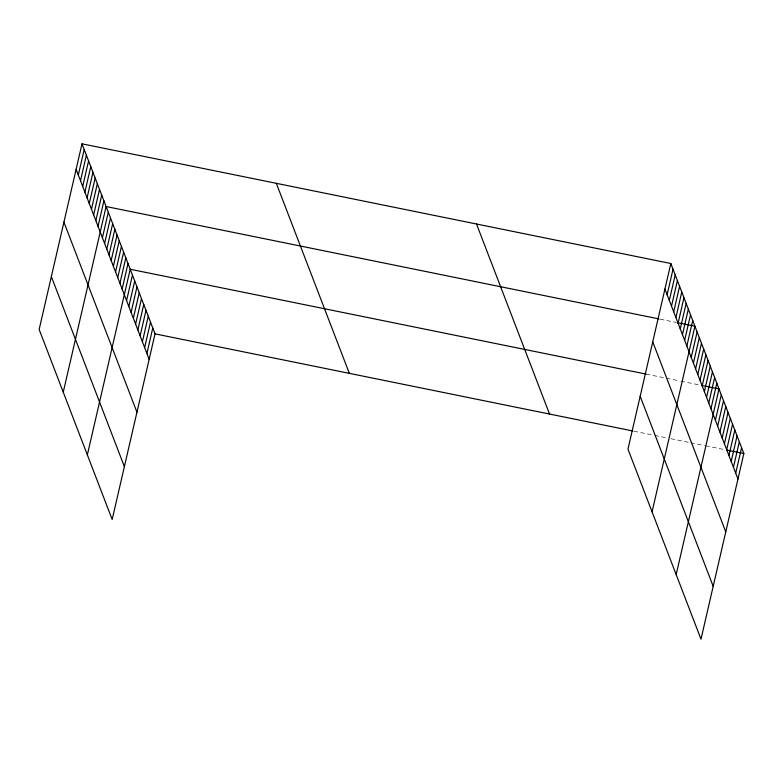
<?xml version="1.0" encoding="UTF-8"?>
<svg xmlns="http://www.w3.org/2000/svg" width="783" height="783" viewBox="0 0 783 783"><rect width="100%" height="100%" fill="white"/><g stroke="black" fill="none" stroke-linecap="round" stroke-linejoin="round"><path stroke-width="0.59" stroke-dasharray="3.92 2.94" d="M660.226 319.17L676.414 322.459M646.151 374.117L679.693 380.939M680.858 381.174L699.356 384.933M633.976 431.208L653.639 435.201M654.794 435.436L667.517 438.02M670.982 438.725L689.49 442.493M690.645 442.728L704.524 445.547M705.679 445.781L725.342 449.775"/><path stroke-width="1.17" d="M82.009 143.827L39.15 329.457L112.175 519.491L155.034 333.861L82.009 143.827L670.825 263.509L743.85 453.543L700.991 639.173L627.966 449.139L670.825 263.509M78.31 175.02L84.202 149.533M80.502 180.726L86.384 155.23M82.695 186.423L88.577 160.936M84.887 192.129L90.769 166.632M87.07 197.825L92.962 172.329M89.262 203.531L95.154 178.035M91.454 209.227L97.346 183.731M93.647 214.934L99.529 189.437M95.839 220.63L101.721 195.133M98.032 226.336L103.914 200.839M63.247 392.166L106.106 206.536L659.071 318.935M102.407 237.738L108.299 212.242M104.599 243.435L110.491 217.938M106.791 249.141L112.674 223.644M108.984 254.837L114.866 229.341M111.176 260.533L117.058 235.047M113.369 266.24L119.251 240.743M115.551 271.936L121.443 246.449M117.744 277.642L123.636 252.146M119.936 283.338L125.818 257.842M122.128 289.044L128.011 263.548M87.344 454.884L130.203 269.244L646.151 374.117M126.572 300.613L132.464 275.127M128.833 306.496L134.715 280.999M131.094 312.368L136.976 286.872M133.345 318.241L139.237 292.744M135.606 324.113L141.488 298.617M137.857 329.986L143.749 304.489M140.118 335.858L146 310.362M142.379 341.731L148.261 316.234M144.63 347.603L150.522 322.107M146.891 353.476L152.773 327.989M667.126 294.702L673.018 269.215M669.318 300.408L675.2 274.911M671.511 306.104L677.393 280.617M673.703 311.81L679.585 286.314M675.895 317.506L681.778 292.01M678.078 323.213L683.97 297.716M680.27 328.909L686.162 303.413M682.463 334.615L688.345 309.119M684.655 340.311L690.537 314.815M686.848 346.017L692.73 320.521M652.063 511.847L694.922 326.217L677.569 322.694M691.223 357.42L697.115 331.923M693.415 363.116L699.307 337.62M695.607 368.822L701.49 343.326M697.8 374.519L703.682 349.022M699.992 380.215L705.875 354.728M702.185 385.921L708.067 360.425M704.367 391.617L710.259 366.131M706.56 397.324L712.452 371.827M708.752 403.02L714.644 377.523M710.944 408.726L716.827 383.23M676.169 574.565L719.019 388.926L701.676 385.402M715.388 420.295L721.28 394.808M717.649 426.167L723.531 400.681M719.91 432.05L725.792 406.553M722.161 437.922L728.053 412.426M724.422 443.795L730.304 418.298M726.683 449.667L732.565 424.171M728.934 455.54L734.826 430.043M731.195 461.412L737.077 435.916M733.446 467.285L739.338 441.788M735.707 473.157L741.589 447.67M155.034 333.861L632.821 430.973M726.497 450.01L743.85 453.543M664.933 289.005L737.968 479.039M652.738 341.848L725.763 531.882M640.171 396.296L713.196 586.33M476.514 224.016L549.539 414.041M276.321 183.32L349.345 373.354M76.117 169.324L149.152 359.358M63.922 222.166L136.947 412.201M51.355 276.614L124.38 466.648"/></g></svg>
